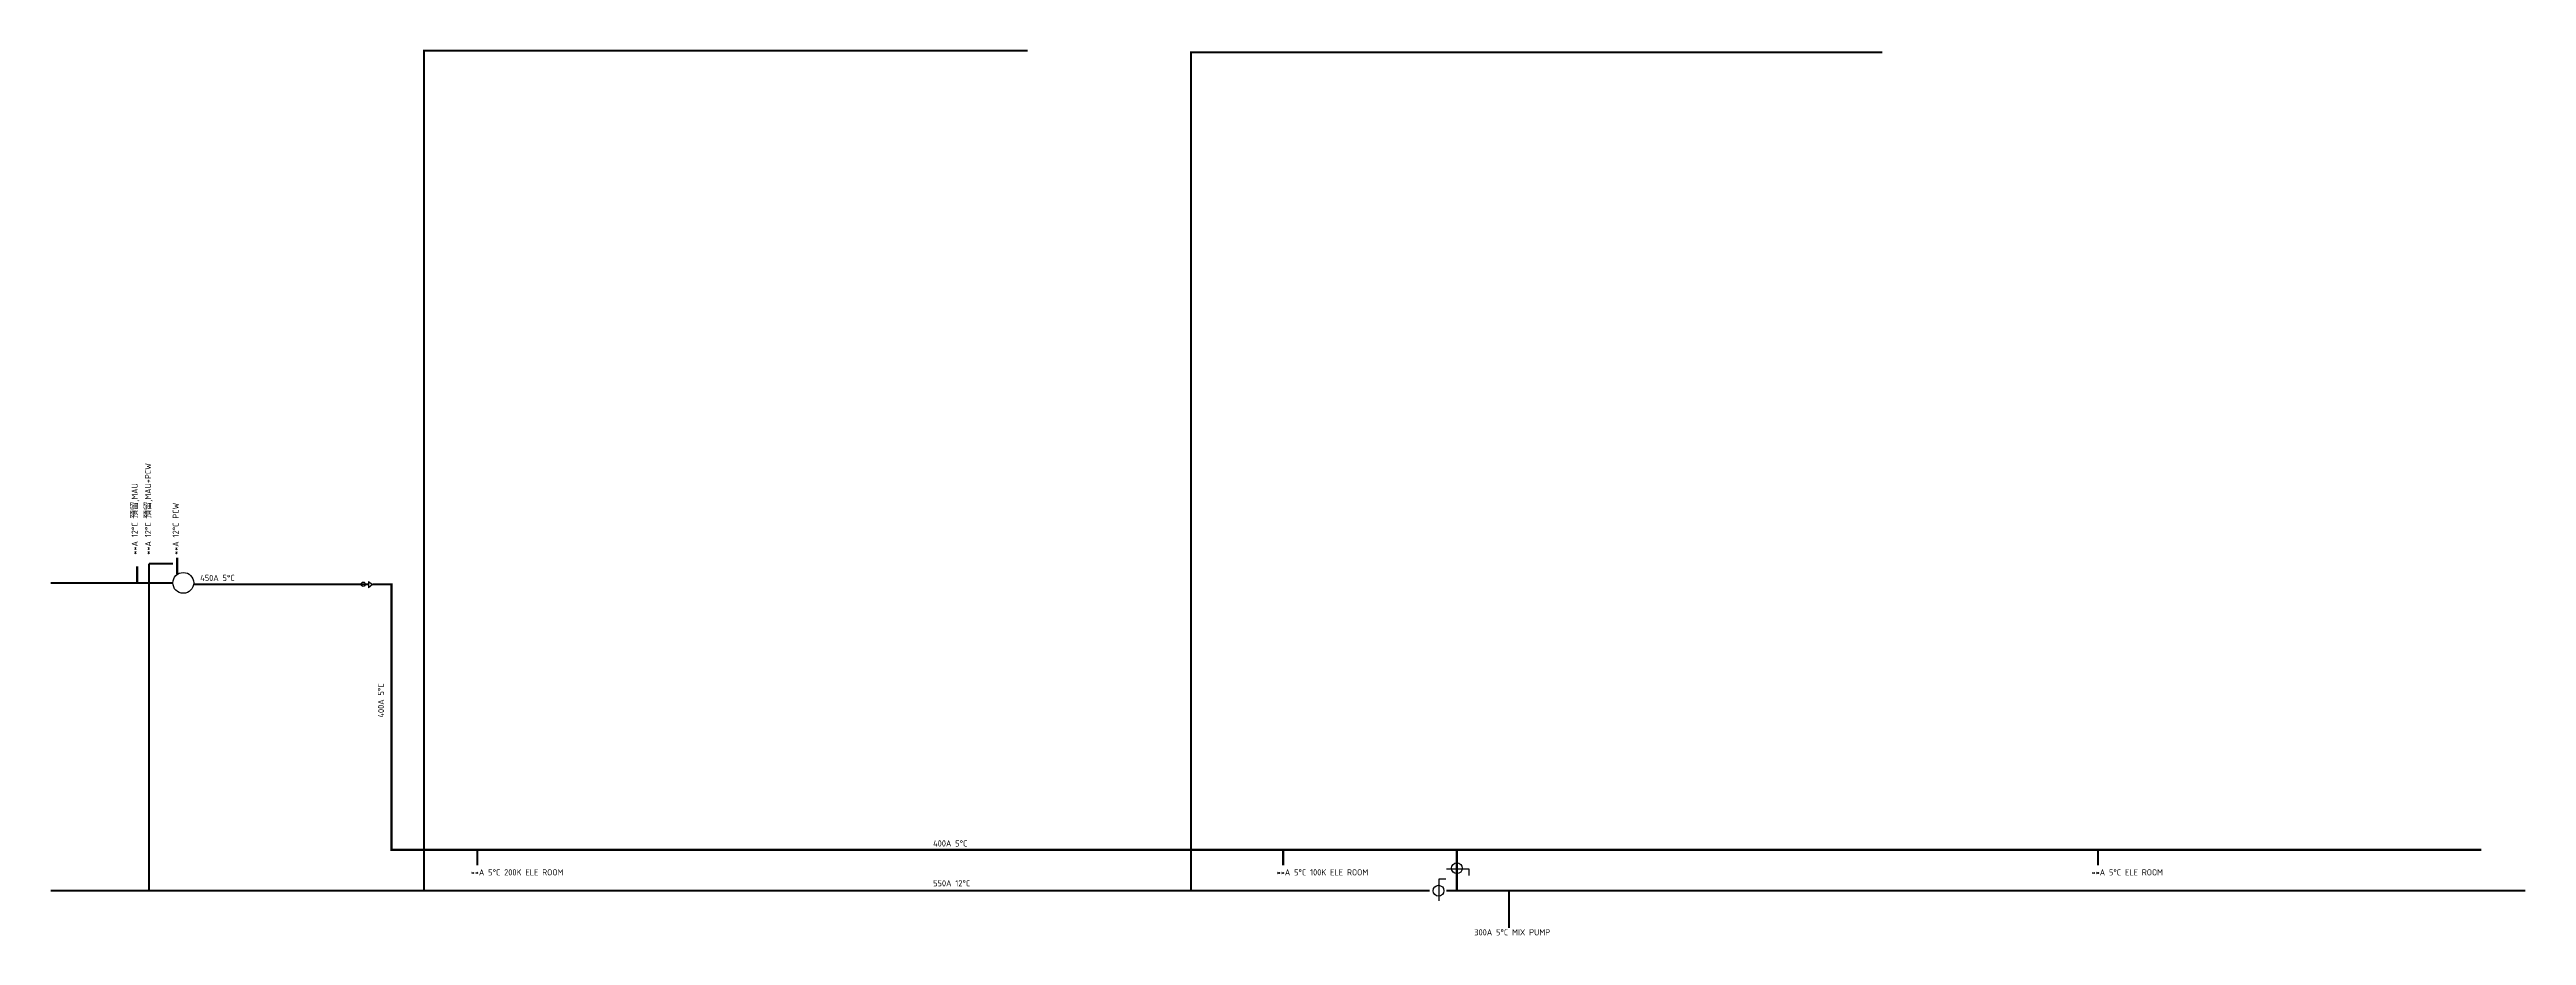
# Model space of a CAD drawing. Extents: x -168053 to 290600, y -560063 to 131745.
# Drawn here: x -11631 to 228157, y -330479 to -244765 of the extents above; entities that cross this region are included whole.
import ezdxf
from ezdxf.enums import TextEntityAlignment as Align

# ---------------------------------------------------------------- set-up
doc = ezdxf.new("R2010")
doc.units = 0
doc.header["$LTSCALE"] = 250
doc.linetypes.add('XFM2P25-200K$0$HIDDEN', pattern=[0.375, 0.25, -0.125])
for name, color, linetype in [('XFM2P25-200K$0$M-PIPE-CHWR13', 94, 'Continuous'), ('XFM2P25-200K$0$M-PIPE-CHWR22', 110, 'Continuous'), ('XFM2P25-200K$0$M-PIPE-TEXT', 3, 'Continuous')]:
    doc.layers.add(name, color=color, linetype=linetype)
doc.styles.add('XFM2P25-200K$0$aa-txt', font='isocp.shx', dxfattribs={"bigfont": 'chineset.shx'})

# ---------------------------------------------------------------- blocks, each defined once
blk = doc.blocks.new('XFM2P25-200K')
at = {"layer": 'XFM2P25-200K$0$M-PIPE-CHWR13'}
for p, q in [((19247, -296224), (19247, -296832)), ((19247, -296224), (19642, -296512)), ((19642, -296512), (19247, -296832)), ((122898, -327141), (122898, -324995)), ((122898, -324995), (123533, -324995)), ((123619, -324032), (125765, -324032)), ((125765, -324032), (125765, -324667))]:
    blk.add_line(p, q, dxfattribs=at)
at = {"layer": 'XFM2P25-200K$0$M-PIPE-CHWR13', "const_width": 200}
for points in [[(-3146, -296368), (-3146, -294751)], [(723, -295555), (723, -293938)], [(223796, -322199), (21475, -322199), (21475, -296512), (19642, -296512)], [(29777, -322199), (29777, -323695)], [(107794, -322199), (107794, -323695)], [(124609, -326151), (124609, -322199)], [(186683, -322199), (186683, -323695)]]:
    blk.add_lwpolyline(points, dxfattribs=at)
at = {"layer": 'XFM2P25-200K$0$M-PIPE-CHWR13', "color": 1, "const_width": 200}
for points in [[(310, -296368), (-11531, -296368)], [(19247, -296512), (2314, -296512)]]:
    blk.add_lwpolyline(points, dxfattribs=at)
at = {"layer": 'XFM2P25-200K$0$M-PIPE-CHWR13', "color": 1}
for centre, radius in [((1317, -296368), 1007), ((18736, -296502), 211)]:
    blk.add_circle(centre, radius, dxfattribs=at)
at = {"layer": 'XFM2P25-200K$0$M-PIPE-CHWR13'}
for centre in [(124609, -323972), (122838, -326151)]:
    blk.add_circle(centre, 523, dxfattribs=at)
at = {"layer": 'XFM2P25-200K$0$M-PIPE-CHWR22', "color": 4, "linetype": 'XFM2P25-200K$0$HIDDEN', "ltscale": 50, "const_width": 200}
for points in [[(24611, -326149), (24611, -244865), (83060, -244865)], [(98877, -326150), (98877, -245027), (165785, -245027)], [(-2008, -326149), (-2008, -294504)], [(-2008, -294504), (310, -294504)], [(-11510, -326149), (121988, -326151)]]:
    blk.add_lwpolyline(points, dxfattribs=at)
at = {"layer": 'XFM2P25-200K$0$M-PIPE-CHWR22', "color": 4, "const_width": 200}
for points in [[(123606, -326151), (228057, -326152)], [(129661, -326151), (129661, -329767)]]:
    blk.add_lwpolyline(points, dxfattribs=at)
at = {"layer": 'XFM2P25-200K$0$M-PIPE-CHWR13', "style": 'XFM2P25-200K$0$aa-txt'}
blk.add_text('**A 12%%DC 預留,MAU', height=600, rotation=90, dxfattribs=at).set_placement((-3383, -293642), align=Align.MIDDLE_LEFT)
at = {"layer": 'XFM2P25-200K$0$M-PIPE-CHWR22', "color": 4, "linetype": 'XFM2P25-200K$0$HIDDEN', "ltscale": 50, "style": 'XFM2P25-200K$0$aa-txt'}
for s, p in [('**A 12%%DC 預留,MAU+PCW', (-2094, -293642)), ('**A 12%%DC PCW', (589, -293662))]:
    blk.add_text(s, height=600, rotation=90, dxfattribs=at).set_placement(p, align=Align.MIDDLE_LEFT)
at = {"layer": 'XFM2P25-200K$0$M-PIPE-TEXT', "style": 'XFM2P25-200K$0$aa-txt'}
for s, p in [('450A 5%%DC', (2957, -295888)), ('400A 5%%DC', (73913, -321576)), ('**A 5%%DC 200K ELE ROOM', (29145, -324375)), ('550A 12%%DC', (73913, -325433)), ('**A 5%%DC 100K ELE ROOM', (107161, -324375)), ('**A 5%%DC ELE ROOM', (186051, -324375)), ('300A 5%%DC MIX PUMP', (126298, -330178))]:
    blk.add_text(s, height=600, dxfattribs=at).set_placement(p, align=Align.MIDDLE_LEFT)
blk.add_text('400A 5%%DC', height=600, rotation=89.99988, dxfattribs=at).set_placement((20453, -309398), align=Align.MIDDLE_LEFT)

msp = doc.modelspace()

# ---------------------------------------------------------------- block references
msp.add_blockref('XFM2P25-200K', (0, 0))

doc.saveas('drawing.dxf')
